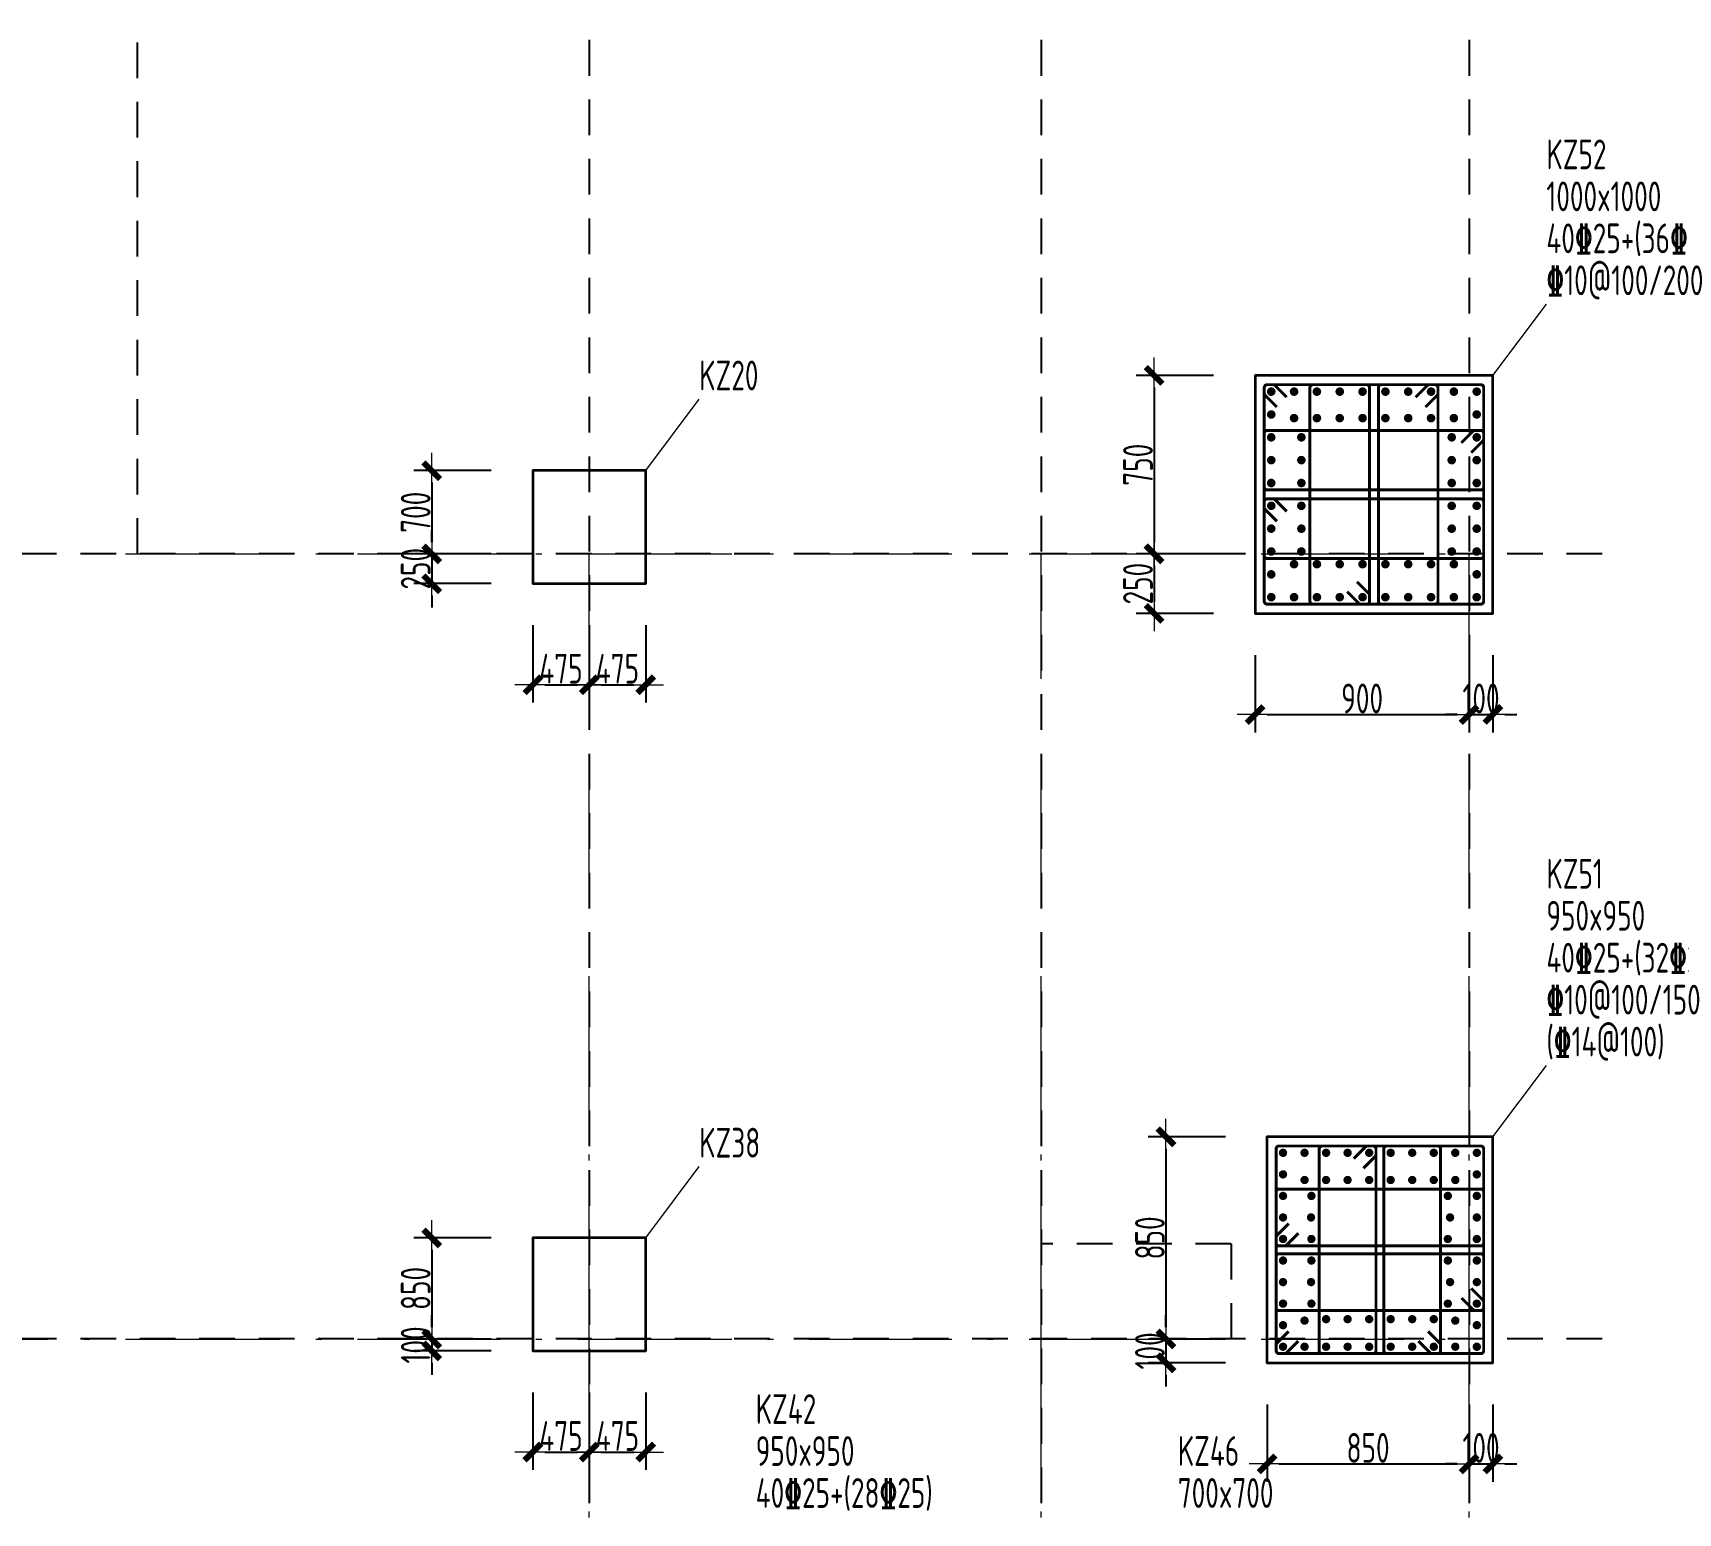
# Model space of a CAD drawing. Header units: millimetres. Extents: x 539196 to 807275, y 431843 to 1156631.
# Drawn here: x 637789 to 651625, y 964896 to 977339 of the extents above; entities that cross this region are included whole.
import ezdxf
from ezdxf.enums import TextEntityAlignment as Align

# ---------------------------------------------------------------- set-up
doc = ezdxf.new("R2010")
doc.units = ezdxf.units.MM
doc.header["$MEASUREMENT"] = 0
for name, pattern in [('DOTE', [2.42, 2, -0.2, 0.02, -0.2]), ('点划线', [1850, 1200, -300, 50, -300]), ('虚线', [500, 300, -200])]:
    doc.linetypes.add(name, pattern=pattern)
doc.layers.add('DOTE', color=1, linetype='DOTE')
for name, color, linetype, lineweight in [('柱尺寸标注', 3, 'Continuous', 18), ('柱标注引线', 2, 'Continuous', 18), ('柱箍筋', 1, 'Continuous', 25), ('柱纵筋', 1, 'Continuous', 70), ('柱集中标注', 2, 'Continuous', 18), ('砼柱', 2, 'Continuous', 35), ('网格', 9, '点划线', 18)]:
    doc.layers.add(name, color=color, linetype=linetype, lineweight=lineweight)
doc.styles.add('样式 1_yjk_yjk_yjk_yjk_yjk', font='yjkeng.shx', dxfattribs={"width": 0.7, "bigfont": 'yjkchn.shx'})
doc.dimstyles.new('盈建科结构_yjk_yjk_yjk_yjk_yjk', dxfattribs={"dimscale": 100, "dimtxt": 2.5, "dimasz": 1, "dimexe": 1.5, "dimexo": 0.625, "dimgap": 0.1, "dimtad": 1, "dimdec": 0, "dimrnd": 1, "dimzin": 0, "dimdsep": 46, "dimtxsty": '样式 1_yjk_yjk_yjk_yjk_yjk', "dimblk": '_yjkbk', "dimblk1": 'ARCHTICK', "dimblk2": 'ARCHTICK', "dimcen": 0.09, "dimadec": 0, "dimazin": 0, "dimtfac": 1, "dimtdec": 4, "dimtix": 1, "dimtmove": 2, "dimatfit": 3, "dimfxl": 0, "dimtolj": 1, "dimtzin": 0, "dimarcsym": 0})

# ---------------------------------------------------------------- blocks, each defined once
blk = doc.blocks.new('_yjkbk')
blk.add_line((-1, 0), (1.5, 0))
blk.add_lwpolyline([(-0.7, -0.7, 0.5, 0.5, 0), (0.7, 0.7, 0.5, 0.5, 0)], format="xyseb")
blk = doc.blocks.new('*D1748')
at = {"layer": 'Defpoints', "color": 0}
for p in [(641993, 972709), (642468, 972709), (642468, 971859)]:
    blk.add_point(p, dxfattribs=at)
at = {"layer": '柱尺寸标注', "color": 0, "lineweight": -2}
for p, q in [((641993, 972359), (641993, 971709)), ((642468, 972359), (642468, 971709)), ((642093, 971859), (642368, 971859))]:
    blk.add_line(p, q, dxfattribs=at)
at = {"layer": '柱尺寸标注', "color": 0, "lineweight": -2, "xscale": 100, "yscale": 100, "zscale": 100, "rotation": 180}
blk.add_blockref('_yjkbk', (641993, 971859), dxfattribs=at)
at = {"layer": '柱尺寸标注', "color": 0, "lineweight": -2, "xscale": 100, "yscale": 100, "zscale": 100}
blk.add_blockref('_yjkbk', (642468, 971859), dxfattribs=at)
at = {"layer": '柱尺寸标注', "color": 0, "insert": (642230, 971994), "char_height": 250, "attachment_point": 5, "style": '样式 1_yjk_yjk_yjk_yjk_yjk'}
blk.add_mtext('\\A1;475', dxfattribs=at)
blk = doc.blocks.new('_ARCHTICK')
at = {"color": 0, "linetype": 'ByBlock', "const_width": 0.15}
blk.add_lwpolyline([(-0.5, -0.5), (0.5, 0.5)], dxfattribs=at)
blk = doc.blocks.new('*D1749')
at = {"layer": 'Defpoints', "color": 0}
for p in [(642468, 972709), (642943, 972709), (642943, 971859)]:
    blk.add_point(p, dxfattribs=at)
at = {"layer": '柱尺寸标注', "color": 0, "lineweight": -2}
for p, q in [((642468, 972359), (642468, 971709)), ((642943, 972359), (642943, 971709)), ((642568, 971859), (642843, 971859))]:
    blk.add_line(p, q, dxfattribs=at)
at = {"layer": '柱尺寸标注', "color": 0, "lineweight": -2, "xscale": 100, "yscale": 100, "zscale": 100, "rotation": 180}
blk.add_blockref('_yjkbk', (642468, 971859), dxfattribs=at)
at = {"layer": '柱尺寸标注', "color": 0, "lineweight": -2, "xscale": 100, "yscale": 100, "zscale": 100}
blk.add_blockref('_yjkbk', (642943, 971859), dxfattribs=at)
at = {"layer": '柱尺寸标注', "color": 0, "insert": (642705, 971994), "char_height": 250, "attachment_point": 5, "style": '样式 1_yjk_yjk_yjk_yjk_yjk'}
blk.add_mtext('\\A1;475', dxfattribs=at)
blk = doc.blocks.new('*D1750')
at = {"layer": 'Defpoints', "color": 0}
for p in [(641993, 973659), (641143, 972959), (641993, 972959)]:
    blk.add_point(p, dxfattribs=at)
at = {"layer": '柱尺寸标注', "color": 0, "lineweight": -2}
for p, q in [((641643, 973659), (640993, 973659)), ((641143, 973559), (641143, 973059)), ((641643, 972959), (640993, 972959))]:
    blk.add_line(p, q, dxfattribs=at)
at = {"layer": '柱尺寸标注', "color": 0, "lineweight": -2, "xscale": 100, "yscale": 100, "zscale": 100}
for p, rotation in [((641143, 973659), 90), ((641143, 972959), 270)]:
    blk.add_blockref('_yjkbk', p, dxfattribs=dict(at, rotation=rotation))
at = {"layer": '柱尺寸标注', "color": 0, "insert": (641008, 973309), "char_height": 250, "attachment_point": 5, "rotation": 90, "style": '样式 1_yjk_yjk_yjk_yjk_yjk'}
blk.add_mtext('\\A1;700', dxfattribs=at)
blk = doc.blocks.new('*D1751')
at = {"layer": 'Defpoints', "color": 0}
for p in [(641993, 972959), (641143, 972709), (641993, 972709)]:
    blk.add_point(p, dxfattribs=at)
at = {"layer": '柱尺寸标注', "color": 0, "lineweight": -2}
for p, q in [((641143, 973059), (641143, 973159)), ((641643, 972959), (640993, 972959)), ((641143, 972959), (641143, 972709)), ((641643, 972709), (640993, 972709)), ((641143, 972609), (641143, 972509))]:
    blk.add_line(p, q, dxfattribs=at)
at = {"layer": '柱尺寸标注', "color": 0, "lineweight": -2, "xscale": 100, "yscale": 100, "zscale": 100}
for p, rotation in [((641143, 972959), 270), ((641143, 972709), 90)]:
    blk.add_blockref('_yjkbk', p, dxfattribs=dict(at, rotation=rotation))
at = {"layer": '柱尺寸标注', "color": 0, "insert": (641008, 972834), "char_height": 250, "attachment_point": 5, "rotation": 90, "style": '样式 1_yjk_yjk_yjk_yjk_yjk'}
blk.add_mtext('\\A1;250', dxfattribs=at)
blk = doc.blocks.new('*D1752')
at = {"layer": 'Defpoints', "color": 0}
for p in [(641993, 966259), (642468, 966259), (642468, 965409)]:
    blk.add_point(p, dxfattribs=at)
at = {"layer": '柱尺寸标注', "color": 0, "lineweight": -2}
for p, q in [((641993, 965909), (641993, 965259)), ((642468, 965909), (642468, 965259)), ((642093, 965409), (642368, 965409))]:
    blk.add_line(p, q, dxfattribs=at)
at = {"layer": '柱尺寸标注', "color": 0, "lineweight": -2, "xscale": 100, "yscale": 100, "zscale": 100, "rotation": 180}
blk.add_blockref('_yjkbk', (641993, 965409), dxfattribs=at)
at = {"layer": '柱尺寸标注', "color": 0, "lineweight": -2, "xscale": 100, "yscale": 100, "zscale": 100}
blk.add_blockref('_yjkbk', (642468, 965409), dxfattribs=at)
at = {"layer": '柱尺寸标注', "color": 0, "insert": (642230, 965544), "char_height": 250, "attachment_point": 5, "style": '样式 1_yjk_yjk_yjk_yjk_yjk'}
blk.add_mtext('\\A1;475', dxfattribs=at)
blk = doc.blocks.new('*D1753')
at = {"layer": 'Defpoints', "color": 0}
for p in [(642468, 966259), (642943, 966259), (642943, 965409)]:
    blk.add_point(p, dxfattribs=at)
at = {"layer": '柱尺寸标注', "color": 0, "lineweight": -2}
for p, q in [((642468, 965909), (642468, 965259)), ((642943, 965909), (642943, 965259)), ((642568, 965409), (642843, 965409))]:
    blk.add_line(p, q, dxfattribs=at)
at = {"layer": '柱尺寸标注', "color": 0, "lineweight": -2, "xscale": 100, "yscale": 100, "zscale": 100, "rotation": 180}
blk.add_blockref('_yjkbk', (642468, 965409), dxfattribs=at)
at = {"layer": '柱尺寸标注', "color": 0, "lineweight": -2, "xscale": 100, "yscale": 100, "zscale": 100}
blk.add_blockref('_yjkbk', (642943, 965409), dxfattribs=at)
at = {"layer": '柱尺寸标注', "color": 0, "insert": (642705, 965544), "char_height": 250, "attachment_point": 5, "style": '样式 1_yjk_yjk_yjk_yjk_yjk'}
blk.add_mtext('\\A1;475', dxfattribs=at)
blk = doc.blocks.new('*D1754')
at = {"layer": 'Defpoints', "color": 0}
for p in [(641993, 967209), (641143, 966359), (641993, 966359)]:
    blk.add_point(p, dxfattribs=at)
at = {"layer": '柱尺寸标注', "color": 0, "lineweight": -2}
for p, q in [((641643, 967209), (640993, 967209)), ((641143, 967109), (641143, 966459)), ((641643, 966359), (640993, 966359))]:
    blk.add_line(p, q, dxfattribs=at)
at = {"layer": '柱尺寸标注', "color": 0, "lineweight": -2, "xscale": 100, "yscale": 100, "zscale": 100}
for p, rotation in [((641143, 967209), 90), ((641143, 966359), 270)]:
    blk.add_blockref('_yjkbk', p, dxfattribs=dict(at, rotation=rotation))
at = {"layer": '柱尺寸标注', "color": 0, "insert": (641008, 966784), "char_height": 250, "attachment_point": 5, "rotation": 90, "style": '样式 1_yjk_yjk_yjk_yjk_yjk'}
blk.add_mtext('\\A1;850', dxfattribs=at)
blk = doc.blocks.new('*D1755')
at = {"layer": 'Defpoints', "color": 0}
for p in [(641993, 966359), (641143, 966259), (641993, 966259)]:
    blk.add_point(p, dxfattribs=at)
at = {"layer": '柱尺寸标注', "color": 0, "lineweight": -2}
for p, q in [((641143, 966459), (641143, 966559)), ((641643, 966359), (640993, 966359)), ((641143, 966359), (641143, 966259)), ((641643, 966259), (640993, 966259)), ((641143, 966159), (641143, 966059))]:
    blk.add_line(p, q, dxfattribs=at)
at = {"layer": '柱尺寸标注', "color": 0, "lineweight": -2, "xscale": 100, "yscale": 100, "zscale": 100}
for p, rotation in [((641143, 966359), 270), ((641143, 966259), 90)]:
    blk.add_blockref('_yjkbk', p, dxfattribs=dict(at, rotation=rotation))
at = {"layer": '柱尺寸标注', "color": 0, "insert": (641008, 966309), "char_height": 250, "attachment_point": 5, "rotation": 90, "style": '样式 1_yjk_yjk_yjk_yjk_yjk'}
blk.add_mtext('\\A1;100', dxfattribs=at)
blk = doc.blocks.new('*D1884')
at = {"layer": 'Defpoints', "color": 0}
for p in [(648068, 972459), (649868, 972459), (649868, 971609)]:
    blk.add_point(p, dxfattribs=at)
at = {"layer": '柱尺寸标注', "color": 0, "lineweight": -2}
for p, q in [((648068, 972109), (648068, 971459)), ((649868, 972109), (649868, 971459)), ((648168, 971609), (649768, 971609))]:
    blk.add_line(p, q, dxfattribs=at)
at = {"layer": '柱尺寸标注', "color": 0, "lineweight": -2, "xscale": 100, "yscale": 100, "zscale": 100, "rotation": 180}
blk.add_blockref('_yjkbk', (648068, 971609), dxfattribs=at)
at = {"layer": '柱尺寸标注', "color": 0, "lineweight": -2, "xscale": 100, "yscale": 100, "zscale": 100}
blk.add_blockref('_yjkbk', (649868, 971609), dxfattribs=at)
at = {"layer": '柱尺寸标注', "color": 0, "insert": (648968, 971744), "char_height": 250, "attachment_point": 5, "style": '样式 1_yjk_yjk_yjk_yjk_yjk'}
blk.add_mtext('\\A1;900', dxfattribs=at)
blk = doc.blocks.new('*D1885')
at = {"layer": 'Defpoints', "color": 0}
for p in [(649868, 972459), (650068, 972459), (650068, 971609)]:
    blk.add_point(p, dxfattribs=at)
at = {"layer": '柱尺寸标注', "color": 0, "lineweight": -2}
for p, q in [((649868, 972109), (649868, 971459)), ((650068, 972109), (650068, 971459)), ((649768, 971609), (649668, 971609)), ((649868, 971609), (650068, 971609)), ((650168, 971609), (650268, 971609))]:
    blk.add_line(p, q, dxfattribs=at)
at = {"layer": '柱尺寸标注', "color": 0, "lineweight": -2, "xscale": 100, "yscale": 100, "zscale": 100}
blk.add_blockref('_yjkbk', (649868, 971609), dxfattribs=at)
at = {"layer": '柱尺寸标注', "color": 0, "lineweight": -2, "xscale": 100, "yscale": 100, "zscale": 100, "rotation": 180}
blk.add_blockref('_yjkbk', (650068, 971609), dxfattribs=at)
at = {"layer": '柱尺寸标注', "color": 0, "insert": (649968, 971744), "char_height": 250, "attachment_point": 5, "style": '样式 1_yjk_yjk_yjk_yjk_yjk'}
blk.add_mtext('\\A1;100', dxfattribs=at)
blk = doc.blocks.new('*D1886')
at = {"layer": 'Defpoints', "color": 0}
for p in [(648068, 974459), (647218, 972959), (648068, 972959)]:
    blk.add_point(p, dxfattribs=at)
at = {"layer": '柱尺寸标注', "color": 0, "lineweight": -2}
for p, q in [((647718, 974459), (647068, 974459)), ((647218, 974359), (647218, 973059)), ((647718, 972959), (647068, 972959))]:
    blk.add_line(p, q, dxfattribs=at)
at = {"layer": '柱尺寸标注', "color": 0, "lineweight": -2, "xscale": 100, "yscale": 100, "zscale": 100}
for p, rotation in [((647218, 974459), 90), ((647218, 972959), 270)]:
    blk.add_blockref('_yjkbk', p, dxfattribs=dict(at, rotation=rotation))
at = {"layer": '柱尺寸标注', "color": 0, "insert": (647083, 973709), "char_height": 250, "attachment_point": 5, "rotation": 90, "style": '样式 1_yjk_yjk_yjk_yjk_yjk'}
blk.add_mtext('\\A1;750', dxfattribs=at)
blk = doc.blocks.new('*D1887')
at = {"layer": 'Defpoints', "color": 0}
for p in [(648068, 972959), (647218, 972459), (648068, 972459)]:
    blk.add_point(p, dxfattribs=at)
at = {"layer": '柱尺寸标注', "color": 0, "lineweight": -2}
for p, q in [((647718, 972959), (647068, 972959)), ((647218, 972859), (647218, 972559)), ((647718, 972459), (647068, 972459))]:
    blk.add_line(p, q, dxfattribs=at)
at = {"layer": '柱尺寸标注', "color": 0, "lineweight": -2, "xscale": 100, "yscale": 100, "zscale": 100}
for p, rotation in [((647218, 972959), 90), ((647218, 972459), 270)]:
    blk.add_blockref('_yjkbk', p, dxfattribs=dict(at, rotation=rotation))
at = {"layer": '柱尺寸标注', "color": 0, "insert": (647083, 972709), "char_height": 250, "attachment_point": 5, "rotation": 90, "style": '样式 1_yjk_yjk_yjk_yjk_yjk'}
blk.add_mtext('\\A1;250', dxfattribs=at)
blk = doc.blocks.new('*D1888')
at = {"layer": 'Defpoints', "color": 0}
for p in [(648168, 966159), (649868, 966159), (649868, 965309)]:
    blk.add_point(p, dxfattribs=at)
at = {"layer": '柱尺寸标注', "color": 0, "lineweight": -2}
for p, q in [((648168, 965809), (648168, 965159)), ((649868, 965809), (649868, 965159)), ((648268, 965309), (649768, 965309))]:
    blk.add_line(p, q, dxfattribs=at)
at = {"layer": '柱尺寸标注', "color": 0, "lineweight": -2, "xscale": 100, "yscale": 100, "zscale": 100, "rotation": 180}
blk.add_blockref('_yjkbk', (648168, 965309), dxfattribs=at)
at = {"layer": '柱尺寸标注', "color": 0, "lineweight": -2, "xscale": 100, "yscale": 100, "zscale": 100}
blk.add_blockref('_yjkbk', (649868, 965309), dxfattribs=at)
at = {"layer": '柱尺寸标注', "color": 0, "insert": (649018, 965444), "char_height": 250, "attachment_point": 5, "style": '样式 1_yjk_yjk_yjk_yjk_yjk'}
blk.add_mtext('\\A1;850', dxfattribs=at)
blk = doc.blocks.new('*D1889')
at = {"layer": 'Defpoints', "color": 0}
for p in [(649868, 966159), (650068, 966159), (650068, 965309)]:
    blk.add_point(p, dxfattribs=at)
at = {"layer": '柱尺寸标注', "color": 0, "lineweight": -2}
for p, q in [((649868, 965809), (649868, 965159)), ((650068, 965809), (650068, 965159)), ((649768, 965309), (649668, 965309)), ((649868, 965309), (650068, 965309)), ((650168, 965309), (650268, 965309))]:
    blk.add_line(p, q, dxfattribs=at)
at = {"layer": '柱尺寸标注', "color": 0, "lineweight": -2, "xscale": 100, "yscale": 100, "zscale": 100}
blk.add_blockref('_yjkbk', (649868, 965309), dxfattribs=at)
at = {"layer": '柱尺寸标注', "color": 0, "lineweight": -2, "xscale": 100, "yscale": 100, "zscale": 100, "rotation": 180}
blk.add_blockref('_yjkbk', (650068, 965309), dxfattribs=at)
at = {"layer": '柱尺寸标注', "color": 0, "insert": (649968, 965444), "char_height": 250, "attachment_point": 5, "style": '样式 1_yjk_yjk_yjk_yjk_yjk'}
blk.add_mtext('\\A1;100', dxfattribs=at)
blk = doc.blocks.new('*D1890')
at = {"layer": 'Defpoints', "color": 0}
for p in [(648168, 968059), (647318, 966359), (648168, 966359)]:
    blk.add_point(p, dxfattribs=at)
at = {"layer": '柱尺寸标注', "color": 0, "lineweight": -2}
for p, q in [((647818, 968059), (647168, 968059)), ((647318, 967959), (647318, 966459)), ((647818, 966359), (647168, 966359))]:
    blk.add_line(p, q, dxfattribs=at)
at = {"layer": '柱尺寸标注', "color": 0, "lineweight": -2, "xscale": 100, "yscale": 100, "zscale": 100}
for p, rotation in [((647318, 968059), 90), ((647318, 966359), 270)]:
    blk.add_blockref('_yjkbk', p, dxfattribs=dict(at, rotation=rotation))
at = {"layer": '柱尺寸标注', "color": 0, "insert": (647183, 967209), "char_height": 250, "attachment_point": 5, "rotation": 90, "style": '样式 1_yjk_yjk_yjk_yjk_yjk'}
blk.add_mtext('\\A1;850', dxfattribs=at)
blk = doc.blocks.new('*D1891')
at = {"layer": 'Defpoints', "color": 0}
for p in [(648168, 966359), (647318, 966159), (648168, 966159)]:
    blk.add_point(p, dxfattribs=at)
at = {"layer": '柱尺寸标注', "color": 0, "lineweight": -2}
for p, q in [((647318, 966459), (647318, 966559)), ((647818, 966359), (647168, 966359)), ((647318, 966359), (647318, 966159)), ((647818, 966159), (647168, 966159)), ((647318, 966059), (647318, 965959))]:
    blk.add_line(p, q, dxfattribs=at)
at = {"layer": '柱尺寸标注', "color": 0, "lineweight": -2, "xscale": 100, "yscale": 100, "zscale": 100}
for p, rotation in [((647318, 966359), 270), ((647318, 966159), 90)]:
    blk.add_blockref('_yjkbk', p, dxfattribs=dict(at, rotation=rotation))
at = {"layer": '柱尺寸标注', "color": 0, "insert": (647183, 966259), "char_height": 250, "attachment_point": 5, "rotation": 90, "style": '样式 1_yjk_yjk_yjk_yjk_yjk'}
blk.add_mtext('\\A1;100', dxfattribs=at)
blk = doc.blocks.new('jzzw')
at = {"layer": 'DOTE', "color": 1, "linetype": '虚线'}
for p, q in [((940186, 852149), (940186, 890469)), ((943986, 890469), (943986, 834829)), ((947786, 890469), (947786, 834829)), ((951386, 890469), (951386, 834829)), ((952506, 852149), (912186, 852149)), ((949386, 846349), (947786, 846349)), ((949386, 846349), (949386, 845549)), ((952506, 845549), (911886, 845549)), ((952506, 845549), (911886, 845549))]:
    blk.add_line(p, q, dxfattribs=at)

msp = doc.modelspace()

# ---------------------------------------------------------------- linework, layer by layer
at = {"layer": '柱标注引线'}
for p, q in [((650067.6, 974459.2), (650517.6, 975059.2)), ((642942.6, 973659.2), (643392.6, 974259.2)), ((650067.6, 968059.2), (650517.6, 968659.2)), ((642942.6, 967209.2), (643392.6, 967809.2))]:
    msp.add_line(p, q, dxfattribs=at)
at = {"layer": '柱箍筋', "const_width": 25}
for points in [[(648333.3, 974276.2), (648234.9, 974374.6, 0.1989124), (648217.8, 974381.7), (648169.3, 974381.7, 0.4142136), (648145.1, 974357.5), (648145.1, 972561, 0.4142136), (648169.3, 972536.7), (649965.8, 972536.7, 0.4142136), (649990.1, 972561), (649990.1, 974357.5, 0.4142136), (649965.8, 974381.7), (648169.3, 974381.7, 0.4142136), (648145.1, 974357.5), (648145.1, 974309, 0.1989124), (648152.2, 974291.9), (648250.6, 974193.5)], [(648841.8, 972642.2), (648940.3, 972543.8, 0.1989124), (648957.4, 972536.7), (649005.8, 972536.7, 0.4142136), (649030.1, 972561), (649030.1, 974357.5, 0.4142136), (649005.8, 974381.7), (648553.3, 974381.7, 0.4142136), (648529.1, 974357.5), (648529.1, 972561, 0.4142136), (648553.3, 972536.7), (649005.8, 972536.7, 0.4142136), (649030.1, 972561), (649030.1, 972609.4, 0.1989124), (649023, 972626.6), (648924.6, 972725)], [(649417.8, 974276.2), (649516.3, 974374.6, -0.1989124), (649533.4, 974381.7), (649581.8, 974381.7, -0.4142136), (649606.1, 974357.5), (649606.1, 972561, -0.4142136), (649581.8, 972536.7), (649129.3, 972536.7, -0.4142136), (649105.1, 972561), (649105.1, 974357.5, -0.4142136), (649129.3, 974381.7), (649581.8, 974381.7, -0.4142136), (649606.1, 974357.5), (649606.1, 974309, -0.1989124), (649599, 974291.9), (649500.6, 974193.5)], [(649884.6, 973809.5), (649983, 973907.9, 0.1989124), (649990.1, 973925), (649990.1, 973973.5, 0.4142136), (649965.8, 973997.7), (648169.3, 973997.7, 0.4142136), (648145.1, 973973.5), (648145.1, 973521, 0.4142136), (648169.3, 973496.7), (649965.8, 973496.7, 0.4142136), (649990.1, 973521), (649990.1, 973973.5, 0.4142136), (649965.8, 973997.7), (649917.4, 973997.7, 0.1989124), (649900.3, 973990.6), (649801.8, 973892.2)], [(648250.6, 973233.5), (648152.2, 973331.9, -0.1989124), (648145.1, 973349), (648145.1, 973397.5, -0.4142136), (648169.3, 973421.7), (649965.8, 973421.7, -0.4142136), (649990.1, 973397.5), (649990.1, 972945, -0.4142136), (649965.8, 972920.7), (648169.3, 972920.7, -0.4142136), (648145.1, 972945), (648145.1, 973397.5, -0.4142136), (648169.3, 973421.7), (648217.8, 973421.7, -0.1989124), (648234.9, 973414.6), (648333.3, 973316.2)], [(648431.6, 966342), (648333.4, 966243.7, -0.1989124), (648316.6, 966236.7), (648268.8, 966236.7, -0.4142136), (648245.1, 966260.5), (648245.1, 967958, -0.4142136), (648268.8, 967981.7), (649966.3, 967981.7, -0.4142136), (649990.1, 967958), (649990.1, 966260.5, -0.4142136), (649966.3, 966236.7), (648268.8, 966236.7, -0.4142136), (648245.1, 966260.5), (648245.1, 966308.2, -0.1989124), (648252, 966325), (648350.3, 966423.3)], [(648898, 967876.5), (648996.3, 967974.8, -0.1989124), (649013.1, 967981.7), (649060.8, 967981.7, -0.4142136), (649084.5, 967958), (649084.5, 966260.5, -0.4142136), (649060.8, 966236.7), (648631.1, 966236.7, -0.4142136), (648607.3, 966260.5), (648607.3, 967958, -0.4142136), (648631.1, 967981.7), (649060.8, 967981.7, -0.4142136), (649084.5, 967958), (649084.5, 967910.2, -0.1989124), (649077.6, 967893.5), (648979.3, 967795.2)], [(649441.3, 966342), (649539.6, 966243.7, 0.1989124), (649556.4, 966236.7), (649604.1, 966236.7, 0.4142136), (649627.9, 966260.5), (649627.9, 967958, 0.4142136), (649604.1, 967981.7), (649174.4, 967981.7, 0.4142136), (649150.6, 967958), (649150.6, 966260.5, 0.4142136), (649174.4, 966236.7), (649604.1, 966236.7, 0.4142136), (649627.9, 966260.5), (649627.9, 966308.2, 0.1989124), (649620.9, 966325), (649522.6, 966423.3)], [(648350.3, 967328.8), (648252, 967230.6, 0.1989124), (648245.1, 967213.8), (648245.1, 967166, 0.4142136), (648268.8, 967142.3), (649966.3, 967142.3, 0.4142136), (649990.1, 967166), (649990.1, 967595.8, 0.4142136), (649966.3, 967619.5), (648268.8, 967619.5, 0.4142136), (648245.1, 967595.8), (648245.1, 967166, 0.4142136), (648268.8, 967142.3), (648316.6, 967142.3, 0.1989124), (648333.4, 967149.2), (648431.6, 967247.5)], [(649884.9, 966785.5), (649983.1, 966687.2, -0.1989124), (649990.1, 966670.4), (649990.1, 966622.7, -0.4142136), (649966.3, 966598.9), (648268.8, 966598.9, -0.4142136), (648245.1, 966622.7), (648245.1, 967052.4, -0.4142136), (648268.8, 967076.2), (649966.3, 967076.2, -0.4142136), (649990.1, 967052.4), (649990.1, 966622.7, -0.4142136), (649966.3, 966598.9), (649918.6, 966598.9, -0.1989124), (649901.8, 966605.9), (649803.5, 966704.2)]]:
    msp.add_lwpolyline(points, format="xyb", dxfattribs=at)
at = {"layer": '柱纵筋'}
for points, const_width in [([(648221.6, 974323.2, 1), (648185.6, 974323.2, 1)], 36), ([(648413.6, 974323.2, 1), (648377.6, 974323.2, 1)], 36), ([(648605.6, 974323.2, 1), (648569.6, 974323.2, 1)], 36), ([(648797.6, 974323.2, 1), (648761.6, 974323.2, 1)], 36), ([(648989.6, 974323.2, 1), (648953.6, 974323.2, 1)], 36), ([(649181.6, 974323.2, 1), (649145.6, 974323.2, 1)], 36), ([(649373.6, 974323.2, 1), (649337.6, 974323.2, 1)], 36), ([(649565.6, 974323.2, 1), (649529.6, 974323.2, 1)], 36), ([(649757.6, 974323.2, 1), (649721.6, 974323.2, 1)], 36), ([(649949.6, 974323.2, 1), (649913.6, 974323.2, 1)], 36), ([(648221.6, 974131.2, 1), (648185.6, 974131.2, 1)], 36), ([(648413.6, 974100.6, 1), (648377.6, 974100.6, 1)], 36), ([(648605.6, 974100.6, 1), (648569.6, 974100.6, 1)], 36), ([(648797.6, 974100.6, 1), (648761.6, 974100.6, 1)], 36), ([(648989.6, 974100.6, 1), (648953.6, 974100.6, 1)], 36), ([(649181.6, 974100.6, 1), (649145.6, 974100.6, 1)], 36), ([(649373.6, 974100.6, 1), (649337.6, 974100.6, 1)], 36), ([(649565.6, 974100.6, 1), (649529.6, 974100.6, 1)], 36), ([(649757.6, 974100.6, 1), (649721.6, 974100.6, 1)], 36), ([(649949.6, 974131.2, 1), (649913.6, 974131.2, 1)], 36), ([(648221.6, 973939.2, 1), (648185.6, 973939.2, 1)], 36), ([(648474.9, 973939.2, 1), (648438.9, 973939.2, 1)], 36), ([(649739.3, 973939.2, 1), (649703.3, 973939.2, 1)], 36), ([(649949.6, 973939.2, 1), (649913.6, 973939.2, 1)], 36), ([(648221.6, 973747.2, 1), (648185.6, 973747.2, 1)], 36), ([(648474.9, 973747.2, 1), (648438.9, 973747.2, 1)], 36), ([(649739.3, 973747.2, 1), (649703.3, 973747.2, 1)], 36), ([(649949.6, 973747.2, 1), (649913.6, 973747.2, 1)], 36), ([(648221.6, 973555.2, 1), (648185.6, 973555.2, 1)], 36), ([(648474.9, 973555.2, 1), (648438.9, 973555.2, 1)], 36), ([(649739.3, 973555.2, 1), (649703.3, 973555.2, 1)], 36), ([(649949.6, 973555.2, 1), (649913.6, 973555.2, 1)], 36), ([(648221.6, 973363.2, 1), (648185.6, 973363.2, 1)], 36), ([(648474.9, 973363.2, 1), (648438.9, 973363.2, 1)], 36), ([(649739.3, 973363.2, 1), (649703.3, 973363.2, 1)], 36), ([(649949.6, 973363.2, 1), (649913.6, 973363.2, 1)], 36), ([(648221.6, 973171.2, 1), (648185.6, 973171.2, 1)], 36), ([(648474.9, 973171.2, 1), (648438.9, 973171.2, 1)], 36), ([(649739.3, 973171.2, 1), (649703.3, 973171.2, 1)], 36), ([(649949.6, 973171.2, 1), (649913.6, 973171.2, 1)], 36), ([(648221.6, 972979.2, 1), (648185.6, 972979.2, 1)], 36), ([(648474.9, 972979.2, 1), (648438.9, 972979.2, 1)], 36), ([(649739.3, 972979.2, 1), (649703.3, 972979.2, 1)], 36), ([(649949.6, 972979.2, 1), (649913.6, 972979.2, 1)], 36), ([(648413.6, 972872.7, 1), (648377.6, 972872.7, 1)], 36), ([(648605.6, 972872.7, 1), (648569.6, 972872.7, 1)], 36), ([(648797.6, 972872.7, 1), (648761.6, 972872.7, 1)], 36), ([(648989.6, 972872.7, 1), (648953.6, 972872.7, 1)], 36), ([(649181.6, 972872.7, 1), (649145.6, 972872.7, 1)], 36), ([(649373.6, 972872.7, 1), (649337.6, 972872.7, 1)], 36), ([(649565.6, 972872.7, 1), (649529.6, 972872.7, 1)], 36), ([(649757.6, 972872.7, 1), (649721.6, 972872.7, 1)], 36), ([(648221.6, 972787.2, 1), (648185.6, 972787.2, 1)], 36), ([(649949.6, 972787.2, 1), (649913.6, 972787.2, 1)], 36), ([(648221.6, 972595.2, 1), (648185.6, 972595.2, 1)], 36), ([(648413.6, 972595.2, 1), (648377.6, 972595.2, 1)], 36), ([(648605.6, 972595.2, 1), (648569.6, 972595.2, 1)], 36), ([(648797.6, 972595.2, 1), (648761.6, 972595.2, 1)], 36), ([(648989.6, 972595.2, 1), (648953.6, 972595.2, 1)], 36), ([(649181.6, 972595.2, 1), (649145.6, 972595.2, 1)], 36), ([(649373.6, 972595.2, 1), (649337.6, 972595.2, 1)], 36), ([(649565.6, 972595.2, 1), (649529.6, 972595.2, 1)], 36), ([(649757.6, 972595.2, 1), (649721.6, 972595.2, 1)], 36), ([(649949.6, 972595.2, 1), (649913.6, 972595.2, 1)], 36), ([(648320.1, 967924.2, -1), (648285.1, 967924.2, -1)], 35), ([(648501.2, 967924.2, -1), (648466.2, 967924.2, -1)], 35), ([(648682.3, 967924.2, -1), (648647.3, 967924.2, -1)], 35), ([(648863.4, 967924.2, -1), (648828.4, 967924.2, -1)], 35), ([(649044.5, 967924.2, -1), (649009.5, 967924.2, -1)], 35), ([(649225.6, 967924.2, -1), (649190.6, 967924.2, -1)], 35), ([(649406.8, 967924.2, -1), (649371.8, 967924.2, -1)], 35), ([(649587.9, 967924.2, -1), (649552.9, 967924.2, -1)], 35), ([(649769, 967924.2, -1), (649734, 967924.2, -1)], 35), ([(649950.1, 967924.2, -1), (649915.1, 967924.2, -1)], 35), ([(648320.1, 967743.1, -1), (648285.1, 967743.1, -1)], 35), ([(649950.1, 967743.1, -1), (649915.1, 967743.1, -1)], 35), ([(648501.2, 967695.9, -1), (648466.2, 967695.9, -1)], 35), ([(648682.3, 967695.9, -1), (648647.3, 967695.9, -1)], 35), ([(648863.4, 967695.9, -1), (648828.4, 967695.9, -1)], 35), ([(649044.5, 967695.9, -1), (649009.5, 967695.9, -1)], 35), ([(649225.6, 967695.9, -1), (649190.6, 967695.9, -1)], 35), ([(649406.8, 967695.9, -1), (649371.8, 967695.9, -1)], 35), ([(649587.9, 967695.9, -1), (649552.9, 967695.9, -1)], 35), ([(649769, 967695.9, -1), (649734, 967695.9, -1)], 35), ([(648320.1, 967562, -1), (648285.1, 967562, -1)], 35), ([(648558.8, 967562, -1), (648523.8, 967562, -1)], 35), ([(649706.2, 967562, -1), (649671.2, 967562, -1)], 35), ([(649950.1, 967562, -1), (649915.1, 967562, -1)], 35), ([(648320.1, 967380.9, -1), (648285.1, 967380.9, -1)], 35), ([(648555.6, 967380.9, -1), (648520.6, 967380.9, -1)], 35), ([(649724.9, 967380.9, -1), (649689.9, 967380.9, -1)], 35), ([(649950.1, 967380.9, -1), (649915.1, 967380.9, -1)], 35), ([(648320.1, 967199.8, -1), (648285.1, 967199.8, -1)], 35), ([(648558.8, 967199.8, -1), (648523.8, 967199.8, -1)], 35), ([(649706.2, 967199.8, -1), (649671.2, 967199.8, -1)], 35), ([(649950.1, 967199.8, -1), (649915.1, 967199.8, -1)], 35), ([(648320.1, 967018.7, -1), (648285.1, 967018.7, -1)], 35), ([(648558.8, 967018.7, -1), (648523.8, 967018.7, -1)], 35), ([(649706.2, 967018.7, -1), (649671.2, 967018.7, -1)], 35), ([(649950.1, 967018.7, -1), (649915.1, 967018.7, -1)], 35), ([(648320.1, 966837.6, -1), (648285.1, 966837.6, -1)], 35), ([(648555.6, 966837.6, -1), (648520.6, 966837.6, -1)], 35), ([(649724.9, 966837.6, -1), (649689.9, 966837.6, -1)], 35), ([(649950.1, 966837.6, -1), (649915.1, 966837.6, -1)], 35), ([(648320.1, 966656.4, -1), (648285.1, 966656.4, -1)], 35), ([(648558.8, 966656.4, -1), (648523.8, 966656.4, -1)], 35), ([(649706.2, 966656.4, -1), (649671.2, 966656.4, -1)], 35), ([(649950.1, 966656.4, -1), (649915.1, 966656.4, -1)], 35), ([(648320.1, 966475.3, -1), (648285.1, 966475.3, -1)], 35), ([(648501.2, 966513.7, -1), (648466.2, 966513.7, -1)], 35), ([(648682.3, 966526, -1), (648647.3, 966526, -1)], 35), ([(648863.4, 966526, -1), (648828.4, 966526, -1)], 35), ([(649044.5, 966526, -1), (649009.5, 966526, -1)], 35), ([(649225.6, 966526, -1), (649190.6, 966526, -1)], 35), ([(649406.8, 966526, -1), (649371.8, 966526, -1)], 35), ([(649587.9, 966526, -1), (649552.9, 966526, -1)], 35), ([(649769, 966513.7, -1), (649734, 966513.7, -1)], 35), ([(649950.1, 966475.3, -1), (649915.1, 966475.3, -1)], 35), ([(648320.1, 966294.2, -1), (648285.1, 966294.2, -1)], 35), ([(648501.2, 966294.2, -1), (648466.2, 966294.2, -1)], 35), ([(648682.3, 966294.2, -1), (648647.3, 966294.2, -1)], 35), ([(648863.4, 966294.2, -1), (648828.4, 966294.2, -1)], 35), ([(649044.5, 966294.2, -1), (649009.5, 966294.2, -1)], 35), ([(649225.6, 966294.2, -1), (649190.6, 966294.2, -1)], 35), ([(649406.8, 966294.2, -1), (649371.8, 966294.2, -1)], 35), ([(649587.9, 966294.2, -1), (649552.9, 966294.2, -1)], 35), ([(649769, 966294.2, -1), (649734, 966294.2, -1)], 35), ([(649950.1, 966294.2, -1), (649915.1, 966294.2, -1)], 35)]:
    msp.add_lwpolyline(points, format="xyb", close=True, dxfattribs=dict(at, const_width=const_width))
at = {"layer": '砼柱'}
for points in [[(650067.6, 974459.2), (648067.6, 974459.2), (648067.6, 972459.2), (650067.6, 972459.2)], [(642942.6, 973659.2), (641992.6, 973659.2), (641992.6, 972709.2), (642942.6, 972709.2)], [(650067.6, 968059.2), (648167.6, 968059.2), (648167.6, 966159.2), (650067.6, 966159.2)], [(642942.6, 967209.2), (641992.6, 967209.2), (641992.6, 966259.2), (642942.6, 966259.2)]]:
    msp.add_lwpolyline(points, close=True, dxfattribs=at)
at = {"layer": '网格'}
for p, q in [((634867.6, 972959.2), (638667.6, 972959.2)), ((638667.6, 972959.2), (642467.6, 972959.2)), ((642467.6, 966359.2), (642467.6, 972959.2)), ((642467.6, 972959.2), (646267.6, 972959.2)), ((646267.6, 966359.2), (646267.6, 972959.2)), ((646267.6, 972959.2), (649867.6, 972959.2)), ((649867.6, 966359.2), (649867.6, 972959.2)), ((634867.6, 966359.2), (638667.6, 966359.2)), ((638667.6, 966359.2), (642467.6, 966359.2)), ((642467.6, 963359.2), (642467.6, 966359.2)), ((642467.6, 966359.2), (646267.6, 966359.2)), ((646267.6, 963359.2), (646267.6, 966359.2)), ((646267.6, 966359.2), (649867.6, 966359.2)), ((649867.6, 963359.2), (649867.6, 966359.2))]:
    msp.add_line(p, q, dxfattribs=at)

# ---------------------------------------------------------------- block references
msp.add_blockref('jzzw', (-301518.2, 120810.3))

# ---------------------------------------------------------------- texts
at = {"layer": '柱集中标注', "linetype": 'Continuous', "style": '样式 1_yjk_yjk_yjk_yjk_yjk', "width": 0.7}
for s, p in [('KZ52', (650517.6, 976117.5)), ('1000x1000', (650517.6, 975764.7)), ('40\x8425+(36\x8425)', (650517.6, 975412)), ('\x8410@100/200', (650517.6, 975059.2)), ('KZ20', (643392.6, 974259.2)), ('KZ51', (650517.6, 970070.2)), ('950x950', (650517.6, 969717.5)), ('40\x8425+(32\x8425)', (650517.6, 969364.7)), ('\x8410@100/150', (650517.6, 969012)), ('(\x8414@100)', (650517.6, 968659.2)), ('KZ38', (643392.6, 967809.2)), ('KZ42', (643867.6, 965570.2)), ('950x950', (643867.6, 965217.5)), ('KZ46', (647417.6, 965217.5)), ('40\x8425+(28\x8425)', (643867.6, 964864.7)), ('700x700', (647417.6, 964864.7))]:
    msp.add_text(s, height=250, dxfattribs=at).set_placement(p, align=Align.BOTTOM_LEFT)

# ---------------------------------------------------------------- dimensions: what is measured, and where the dimension line sits
at = {"layer": '柱尺寸标注'}
for p1, p2, override, picture, middle in [((648067.6, 974459.2), (648067.6, 972959.2), {"dimscale": 100, "dimtxt": 2.5, "dimasz": 1, "dimexe": 1.5, "dimexo": 3.5, "dimgap": 0.1, "dimtad": 1, "dimlfac": 0.5, "dimrnd": 5, "dimdle": 0, "dimfxlon": 0}, '*D1886', (647082.6, 973709.2)), ((641992.6, 973659.2), (641992.6, 972959.2), {"dimscale": 100, "dimtxt": 2.5, "dimasz": 1, "dimexe": 1.5, "dimexo": 3.5, "dimgap": 0.1, "dimtad": 1, "dimlfac": 1, "dimrnd": 5, "dimdle": 0, "dimfxlon": 0}, '*D1750', (641007.6, 973309.2)), ((641992.6, 972959.2), (641992.6, 972709.2), {"dimscale": 100, "dimtxt": 2.5, "dimasz": 1, "dimexe": 1.5, "dimexo": 3.5, "dimgap": 0.1, "dimtad": 1, "dimlfac": 1, "dimrnd": 5, "dimdle": 0, "dimfxlon": 0}, '*D1751', (641007.6, 972834.2)), ((648067.6, 972959.2), (648067.6, 972459.2), {"dimscale": 100, "dimtxt": 2.5, "dimasz": 1, "dimexe": 1.5, "dimexo": 3.5, "dimgap": 0.1, "dimtad": 1, "dimlfac": 0.5, "dimrnd": 5, "dimdle": 0, "dimfxlon": 0}, '*D1887', (647082.6, 972709.2)), ((641992.6, 972709.2), (642467.6, 972709.2), {"dimscale": 100, "dimtxt": 2.5, "dimasz": 1, "dimexe": 1.5, "dimexo": 3.5, "dimgap": 0.1, "dimtad": 1, "dimlfac": 1, "dimrnd": 5, "dimdle": 0, "dimfxlon": 0}, '*D1748', (642230.1, 971994.2)), ((642467.6, 972709.2), (642942.6, 972709.2), {"dimscale": 100, "dimtxt": 2.5, "dimasz": 1, "dimexe": 1.5, "dimexo": 3.5, "dimgap": 0.1, "dimtad": 1, "dimlfac": 1, "dimrnd": 5, "dimdle": 0, "dimfxlon": 0}, '*D1749', (642705.1, 971994.2)), ((648067.6, 972459.2), (649867.6, 972459.2), {"dimscale": 100, "dimtxt": 2.5, "dimasz": 1, "dimexe": 1.5, "dimexo": 3.5, "dimgap": 0.1, "dimtad": 1, "dimlfac": 0.5, "dimrnd": 5, "dimdle": 0, "dimfxlon": 0}, '*D1884', (648967.6, 971744.2)), ((649867.6, 972459.2), (650067.6, 972459.2), {"dimscale": 100, "dimtxt": 2.5, "dimasz": 1, "dimexe": 1.5, "dimexo": 3.5, "dimgap": 0.1, "dimtad": 1, "dimlfac": 0.5, "dimrnd": 5, "dimdle": 0, "dimfxlon": 0}, '*D1885', (649967.6, 971744.2)), ((648167.6, 968059.2), (648167.6, 966359.2), {"dimscale": 100, "dimtxt": 2.5, "dimasz": 1, "dimexe": 1.5, "dimexo": 3.5, "dimgap": 0.1, "dimtad": 1, "dimlfac": 0.5, "dimrnd": 5, "dimdle": 0, "dimfxlon": 0}, '*D1890', (647182.6, 967209.2)), ((641992.6, 967209.2), (641992.6, 966359.2), {"dimscale": 100, "dimtxt": 2.5, "dimasz": 1, "dimexe": 1.5, "dimexo": 3.5, "dimgap": 0.1, "dimtad": 1, "dimlfac": 1, "dimrnd": 5, "dimdle": 0, "dimfxlon": 0}, '*D1754', (641007.6, 966784.2)), ((641992.6, 966359.2), (641992.6, 966259.2), {"dimscale": 100, "dimtxt": 2.5, "dimasz": 1, "dimexe": 1.5, "dimexo": 3.5, "dimgap": 0.1, "dimtad": 1, "dimlfac": 1, "dimrnd": 5, "dimdle": 0, "dimfxlon": 0}, '*D1755', (641007.6, 966309.2)), ((648167.6, 966359.2), (648167.6, 966159.2), {"dimscale": 100, "dimtxt": 2.5, "dimasz": 1, "dimexe": 1.5, "dimexo": 3.5, "dimgap": 0.1, "dimtad": 1, "dimlfac": 0.5, "dimrnd": 5, "dimdle": 0, "dimfxlon": 0}, '*D1891', (647182.6, 966259.2)), ((641992.6, 966259.2), (642467.6, 966259.2), {"dimscale": 100, "dimtxt": 2.5, "dimasz": 1, "dimexe": 1.5, "dimexo": 3.5, "dimgap": 0.1, "dimtad": 1, "dimlfac": 1, "dimrnd": 5, "dimdle": 0, "dimfxlon": 0}, '*D1752', (642230.1, 965544.2)), ((642467.6, 966259.2), (642942.6, 966259.2), {"dimscale": 100, "dimtxt": 2.5, "dimasz": 1, "dimexe": 1.5, "dimexo": 3.5, "dimgap": 0.1, "dimtad": 1, "dimlfac": 1, "dimrnd": 5, "dimdle": 0, "dimfxlon": 0}, '*D1753', (642705.1, 965544.2)), ((648167.6, 966159.2), (649867.6, 966159.2), {"dimscale": 100, "dimtxt": 2.5, "dimasz": 1, "dimexe": 1.5, "dimexo": 3.5, "dimgap": 0.1, "dimtad": 1, "dimlfac": 0.5, "dimrnd": 5, "dimdle": 0, "dimfxlon": 0}, '*D1888', (649017.6, 965444.2)), ((649867.6, 966159.2), (650067.6, 966159.2), {"dimscale": 100, "dimtxt": 2.5, "dimasz": 1, "dimexe": 1.5, "dimexo": 3.5, "dimgap": 0.1, "dimtad": 1, "dimlfac": 0.5, "dimrnd": 5, "dimdle": 0, "dimfxlon": 0}, '*D1889', (649967.6, 965444.2))]:
    dim = msp.add_aligned_dim(p1=p1, p2=p2, distance=-850, dimstyle='盈建科结构_yjk_yjk_yjk_yjk_yjk', override=override, dxfattribs=at)
    dim.commit()
    dim.dimension.update_dxf_attribs({"geometry": picture, "text_midpoint": middle})

doc.saveas('drawing.dxf')
